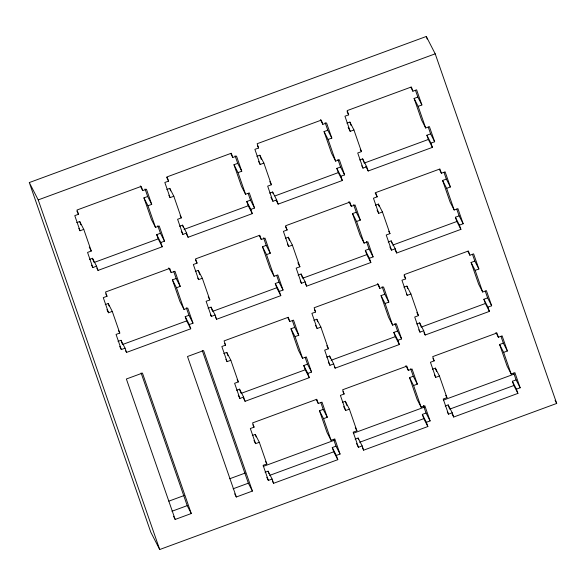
<?xml version="1.0" encoding="UTF-8"?>
<svg xmlns="http://www.w3.org/2000/svg" width="586" height="586" viewBox="0 0 586 586"><rect width="100%" height="100%" fill="white"/><g stroke="black" fill="none" stroke-linecap="round" stroke-linejoin="round"><path stroke-width="0.88" d="M29.3 182.561L426.293 36.478L435.208 53.824L556.7 403.439L159.707 549.522L150.792 532.176L29.3 182.561L38.215 199.907L159.707 549.522M38.215 199.907L435.208 53.824M410.859 87.263L412.881 91.204L416.617 89.826L421.883 104.96L418.148 106.337L414.097 98.448L417.833 97.078L421.883 104.96M151.715 204.375L147.665 196.493L143.929 197.863L147.98 205.752L151.715 204.375L146.449 189.241L142.713 190.618L141.241 186.377L77.03 210.008L78.502 214.256L74.781 215.626L80.033 230.759L83.769 229.382L91.291 251.035L87.556 252.412L92.822 267.546L96.558 266.169L98.03 270.41L162.241 246.779L160.762 242.531L156.711 234.649L160.439 233.279L164.49 241.161L160.762 242.531M241.769 171.237L237.718 163.355L233.982 164.725L238.033 172.614L241.769 171.237L236.502 156.103L232.767 157.48L231.302 153.239L167.091 176.869L168.563 181.118L164.834 182.488L170.087 197.621L173.822 196.244L181.345 217.897L177.609 219.274L182.876 234.407L186.612 233.03L188.084 237.271L252.295 213.641L250.823 209.392L246.772 201.511L250.493 200.141L254.544 208.023L250.823 209.392M331.83 138.098L327.772 130.217L324.043 131.586L328.094 139.475L331.83 138.098L326.563 122.965L322.827 124.342L321.355 120.101L257.144 143.731L258.616 147.98L254.888 149.349L260.147 164.483L263.883 163.106L271.399 184.758L267.67 186.136L272.93 201.269L276.665 199.892L278.138 204.133L342.349 180.503L340.876 176.254L336.825 168.372L340.554 167.003L344.605 174.884L340.876 176.254M412.881 91.204L411.409 86.962L347.198 110.593L348.67 114.841L344.949 116.211L350.201 131.345L353.937 129.967L361.459 151.62L357.724 152.99L362.99 168.131L366.726 166.754L368.198 170.995L432.409 147.364L430.93 143.116L426.879 135.234L430.607 133.864L434.658 141.746L430.93 143.116M256.844 156.323L259.825 155.224L263.883 163.106M346.897 123.185L349.886 122.086L353.937 129.967M76.729 222.599L79.718 221.501L83.769 229.382M166.783 189.461L169.772 188.362L173.822 196.244M414.097 98.448L421.62 120.101L425.67 127.99L429.406 126.613L434.658 141.746M143.929 197.863L151.452 219.516L155.502 227.405L159.238 226.028L164.49 241.161M233.982 164.725L241.505 186.377L245.556 194.266L249.292 192.889L254.544 208.023M324.043 131.586L331.559 153.239L335.617 161.128L339.345 159.751L344.605 174.884M269.626 193.109L272.615 192.01L276.665 199.892M359.687 159.971L362.675 158.872L366.726 166.754M89.519 259.386L92.507 258.287L96.558 266.169M179.572 226.247L182.561 225.149L186.612 233.03M93.972 262.528L158.183 238.89L162.241 246.779M184.033 229.39L248.244 205.752L252.295 213.641M274.944 195.936L338.298 172.614L342.349 180.503M364.14 163.113L428.351 139.475L432.409 147.364M439.353 169.273L441.383 173.214L445.118 171.845L450.385 186.978L446.649 188.348L442.598 180.466L446.334 179.089L450.385 186.978M180.217 286.393L176.166 278.504L172.431 279.881L176.481 287.763L180.217 286.393L174.95 271.259L171.215 272.629L169.742 268.388L105.531 292.026L107.004 296.267L103.282 297.637L108.535 312.77L112.27 311.4L119.793 333.053L116.057 334.423L121.324 349.556L125.052 348.187L126.525 352.42L190.736 328.79L189.263 324.549L185.213 316.66L188.941 315.29L192.992 323.179L189.263 324.549M270.271 253.255L266.22 245.366L262.484 246.743L266.535 254.624L270.271 253.255L265.004 238.121L261.268 239.491L259.796 235.25L195.585 258.887L197.064 263.129L193.336 264.498L198.588 279.632L202.324 278.262L209.847 299.915L206.111 301.285L211.378 316.418L215.113 315.048L216.586 319.282L280.797 295.652L279.317 291.41L275.266 283.521L278.995 282.152L283.045 290.041L279.317 291.41M360.324 220.116L356.273 212.227L352.538 213.604L356.588 221.486L360.324 220.116L355.057 204.983L351.329 206.353L349.857 202.111L285.646 225.749L287.118 229.99L283.39 231.36L288.642 246.494L292.377 245.124L299.9 266.769L296.164 268.146L301.431 283.28L305.167 281.91L306.639 286.144L370.85 262.513L369.378 258.272L365.327 250.383L369.048 249.013L373.099 256.902L369.378 258.272M441.383 173.214L439.91 168.973L375.699 192.611L377.172 196.852L373.45 198.222L378.703 213.355L382.438 211.986L389.961 233.631L386.225 235.008L391.492 250.141L395.22 248.772L396.693 253.005L460.904 229.375L459.431 225.134L455.381 217.245L459.109 215.875L463.16 223.757L459.431 225.134M285.338 238.334L288.327 237.235L292.377 245.124M375.399 205.195L378.388 204.096L382.438 211.986M105.231 304.61L108.22 303.511L112.27 311.4M195.285 271.472L198.273 270.373L202.324 278.262M442.598 180.466L450.114 202.111L454.172 210L457.908 208.631L463.16 223.757M262.484 246.743L270.007 268.388L274.058 276.277L277.793 274.907L283.045 290.041M352.538 213.604L360.06 235.25L364.111 243.139L367.847 241.769L373.099 256.902M172.431 279.881L179.946 301.526L184.004 309.415L187.732 308.046L192.992 323.179M298.127 275.12L301.116 274.021L305.167 281.91M388.181 241.981L391.17 240.883L395.22 248.772M118.013 341.396L121.002 340.298L125.052 348.187M208.074 308.258L211.063 307.159L215.113 315.048M190.736 328.79L186.685 320.901L122.474 344.539L121.002 340.298M212.528 311.4L276.746 287.763L280.797 295.652M302.588 278.262L366.799 254.624L370.85 262.513M392.642 245.124L456.853 221.486L460.904 229.375M467.855 251.284L469.884 255.225L473.62 253.855L478.879 268.989L475.151 270.358L471.093 262.477L474.828 261.107L478.879 268.989M298.772 335.265L294.721 327.384L290.986 328.753L295.036 336.635L298.772 335.265L293.505 320.132L289.77 321.502L288.297 317.26L224.086 340.898L225.559 345.139L221.838 346.509L227.09 361.643L230.825 360.273L238.348 381.925L234.612 383.295L239.879 398.429L243.615 397.059L245.08 401.3L309.291 377.662L307.818 373.421L303.768 365.539L307.496 364.162L311.547 372.051L307.818 373.421M388.826 302.127L384.775 294.245L381.039 295.615L385.09 303.497L388.826 302.127L383.559 286.994L379.823 288.363L378.351 284.122L314.14 307.76L315.62 312.001L311.891 313.371L317.143 328.504L320.879 327.135L328.402 348.787L324.666 350.157L329.933 365.29L333.668 363.921L335.141 368.162L399.352 344.524L397.879 340.283L393.821 332.401L397.55 331.024L401.6 338.913L397.879 340.283M469.884 255.225L468.412 250.984L404.201 274.622L405.673 278.863L401.945 280.233L407.204 295.366L410.933 293.996L418.455 315.649L414.72 317.019L419.986 332.152L423.722 330.782L425.194 335.024L489.405 311.386L487.933 307.145L483.882 299.263L487.603 297.886L491.661 305.775L487.933 307.145M313.84 320.344L316.828 319.253L320.879 327.135M403.893 287.206L406.882 286.115L410.933 293.996M223.786 353.483L226.775 352.391L230.825 360.273M471.093 262.477L478.615 284.129L482.666 292.011L486.402 290.641L491.661 305.775M290.986 328.753L298.501 350.406L302.559 358.288L306.295 356.918L311.547 372.051M381.039 295.615L388.562 317.268L392.613 325.149L396.348 323.78L401.6 338.913M326.629 357.13L329.618 356.032L333.668 363.921M416.683 323.992L419.671 322.893L423.722 330.782M236.568 390.269L239.557 389.17L243.615 397.059M241.029 393.411L305.24 369.781L309.291 377.662M331.09 360.273L395.301 336.642L399.352 344.524M421.144 327.135L485.355 303.504L489.405 311.386M495.946 332.511L498.378 337.243L502.114 335.866L507.381 350.999L503.645 352.376L499.594 344.487L503.33 343.118L507.381 350.999M327.274 417.276L323.216 409.394L319.48 410.764L323.538 418.653L327.274 417.276L322.007 402.143L318.271 403.52L316.799 399.278L252.588 422.909L254.06 427.15L250.332 428.527L255.591 443.661L259.327 442.284L266.842 463.936L263.107 465.306L268.373 480.439L272.109 479.07L273.581 483.311L337.792 459.673L336.32 455.432L332.269 447.55L335.99 446.18L340.048 454.062L336.32 455.432M417.327 384.138L413.277 376.256L409.541 377.626L413.591 385.515L417.327 384.138L412.061 369.004L408.325 370.381L406.852 366.14L342.642 389.771L344.114 394.012L340.393 395.389L345.645 410.522L349.381 409.145L356.903 430.798L353.168 432.168L358.434 447.301L362.17 445.931L363.635 450.173L427.853 426.535L426.374 422.294L422.323 414.412L426.051 413.042L430.102 420.924L426.374 422.294M498.378 337.243L496.906 333.002L432.695 356.632L434.175 360.873L430.446 362.251L435.698 377.384L439.434 376.007L446.957 397.66L443.221 399.029L448.488 414.163L452.224 412.793L453.696 417.034L517.907 393.396L516.434 389.155L512.376 381.274L516.105 379.904L520.156 387.786L516.434 389.155M342.341 402.362L345.33 401.263L349.381 409.145M432.395 369.224L435.383 368.125L439.434 376.007M252.28 435.501L255.269 434.402L259.327 442.284M499.594 344.487L507.117 366.14L511.168 374.022L514.904 372.652L520.156 387.786M319.48 410.764L327.003 432.417L331.053 440.298L334.789 438.929L340.048 454.062M409.541 377.626L417.064 399.278L421.114 407.16L424.85 405.79L430.102 420.924M168.834 501.155L184.282 495.47M229.771 478.733L245.219 473.048M263.246 466.419L334.481 440.203M353.365 433.252L424.601 407.043M443.485 400.092L513.863 374.198M355.123 439.148L358.112 438.05L362.17 445.931M445.184 406.01L448.173 404.911L452.224 412.793M265.07 472.287L268.058 471.188L272.109 479.07M171.969 511.256L187.212 505.645L191.263 513.534L175.177 519.452L173.551 516.295M233.111 488.797L248.347 483.186L252.405 491.075L236.319 496.994L234.693 493.837M269.531 475.429L333.742 451.791L337.792 459.673M359.584 442.291L423.795 418.653L427.853 426.535M449.645 409.153L513.856 385.515L517.907 393.396M555.081 400.282L556.7 403.439M347.051 111.684L348.67 114.841M360.244 149.254L361.459 151.62M348.179 127.396L350.201 131.345M365.767 166.263L368.198 170.995M361.774 165.765L362.99 168.131M375.15 192.911L377.172 196.852M388.745 231.272L389.961 233.631M377.084 210.198L378.703 213.355M395.074 249.856L396.693 253.005M389.866 246.984L391.492 250.141M404.054 275.713L405.673 278.863M320.396 119.61L322.827 124.342M416.836 312.492L418.455 315.649M406.391 293.791L407.204 295.366M423.978 332.658L425.194 335.024M418.77 329.786L419.986 332.152M432.959 358.507L434.175 360.873M348.897 201.621L351.329 206.353M445.741 395.294L446.957 397.66M434.482 375.018L435.698 377.384M452.077 413.877L453.696 417.034M447.272 411.797L448.488 414.163M377.391 283.631L379.823 288.363M405.893 365.649L408.325 370.381M257.401 145.614L258.616 147.98M269.78 181.609L271.399 184.758M258.521 161.326L260.147 164.483M276.116 200.192L278.138 204.133M270.908 197.321L272.93 201.269M285.499 226.833L287.118 229.99M297.878 262.828L299.9 266.769M287.433 244.128L288.642 246.494M305.423 283.785L306.639 286.144M300.215 280.914L301.431 283.28M314.404 309.635L315.62 312.001M230.745 153.539L232.767 157.48M326.783 345.63L328.402 348.787M315.524 325.355L317.143 328.504M334.328 366.58L335.141 368.162M328.314 362.141L329.933 365.29M342.898 391.653L344.114 394.012M259.246 235.55L261.268 239.491M355.277 427.648L356.903 430.798M343.616 406.574L345.645 410.522M362.426 447.807L363.635 450.173M356.405 443.36L358.434 447.301M287.741 317.561L289.77 321.502M316.242 399.571L318.271 403.52M166.534 177.17L168.563 181.118M180.129 215.531L181.345 217.897M168.871 195.255L170.087 197.621M186.465 234.122L188.084 237.271M181.257 231.25L182.876 234.407M195.438 259.972L197.064 263.129M208.228 296.758L209.847 299.915M197.782 278.057L198.588 279.632M215.37 316.923L216.586 319.282M210.564 314.843L211.378 316.418M224.753 343.564L225.559 345.139M140.281 185.887L142.713 190.618M237.132 379.56L238.348 381.925M225.874 359.277L227.09 361.643M243.461 398.143L245.08 401.3M238.253 395.279L239.879 398.429M252.844 424.791L254.06 427.15M168.783 267.897L171.215 272.629M265.626 461.57L266.842 463.936M253.965 440.504L255.591 443.661M272.365 480.945L273.581 483.311M266.755 477.29L268.373 480.439M76.883 211.099L78.502 214.256M89.262 247.094L91.291 251.035M78.817 228.394L80.033 230.759M96.815 268.044L98.03 270.41M91.606 265.18L92.822 267.546M105.788 293.901L107.004 296.267M118.577 330.687L119.793 333.053M106.916 309.613L108.535 312.77M125.719 350.846L126.525 352.42M119.698 346.399L121.324 349.556M426.293 36.478L427.194 39.064M415.489 90.354L417.833 97.078M443.99 172.365L446.334 179.089M485.274 291.161L487.603 297.886M513.768 373.172L516.105 379.904M428.271 127.14L430.607 133.864M456.772 209.151L459.109 215.875M472.492 254.375L474.828 261.107M500.986 336.393L503.33 343.118M418.148 106.337L425.67 127.99M446.649 188.348L454.172 210M475.151 270.358L482.666 292.011M503.645 352.376L511.168 374.022M426.879 135.234L428.351 139.475M455.381 217.245L456.853 221.486M483.882 299.263L485.355 303.504M512.376 381.274L513.856 385.515M391.17 240.883L392.056 243.424M406.882 286.115L407.753 288.612M419.671 322.893L420.851 326.292M435.383 368.125L436.541 371.458M448.173 404.911L449.345 408.303M349.886 122.086L351.043 125.419M362.675 158.872L363.847 162.263M378.388 204.096L379.252 206.594M325.142 122.65L327.772 130.217M353.644 204.66L356.273 212.227M366.426 241.447L369.048 249.013M394.92 323.457L397.55 331.024M423.422 405.475L426.051 413.042M337.924 159.436L340.554 167.003M382.138 286.679L384.775 294.245M410.64 368.689L413.277 376.256M328.094 139.475L335.617 161.128M356.588 221.486L364.111 243.139M385.09 303.497L392.613 325.149M413.591 385.515L421.114 407.16M336.825 168.372L338.298 172.614M365.327 250.383L366.799 254.624M393.821 332.401L395.301 336.642M422.323 414.412L423.795 418.653M259.825 155.224L261.275 159.385M288.327 237.235L289.484 240.568M301.116 274.021L302.295 277.412M316.828 319.253L317.693 321.751M329.618 356.032L330.497 358.581M345.33 401.263L346.773 405.424M358.112 438.05L358.705 439.742M272.615 192.01L273.208 193.702M235.089 155.788L237.718 163.355M263.583 237.799L266.22 245.366M276.658 275.427L278.995 282.152M292.377 320.652L294.721 327.384M305.16 357.438L307.496 364.162M333.661 439.449L335.99 446.18M248.156 193.417L250.493 200.141M320.879 402.67L323.216 409.394M238.033 172.614L245.556 194.266M266.535 254.624L274.058 276.277M295.036 336.635L302.559 358.288M323.538 418.653L331.053 440.298M246.772 201.511L248.244 205.752M275.266 283.521L276.746 287.763M303.768 365.539L305.24 369.781M332.269 447.55L333.742 451.791M169.772 188.362L170.643 190.86M198.273 270.373L199.716 274.541M211.063 307.159L212.235 310.551M226.775 352.391L227.932 355.717M239.557 389.17L240.736 392.569M255.269 434.402L256.141 436.9M268.058 471.188L268.945 473.73M182.561 225.149L183.44 227.69M252.405 491.075L203.584 350.589L187.498 356.508L236.319 496.994M202.229 350.457L248.347 483.186M145.028 188.926L147.665 196.493M157.81 225.713L160.439 233.279M173.822 271.779L176.166 278.504M186.311 307.723L188.941 315.29M147.98 205.752L155.502 227.405M176.481 287.763L184.004 309.415M156.711 234.649L158.183 238.89M185.213 316.66L186.685 320.901M191.263 513.534L142.457 373.084L126.371 379.003L175.177 519.452M141.101 372.952L187.212 505.645M79.718 221.501L80.875 224.834M92.507 258.287L93.679 261.678M108.22 303.511L109.084 306.009"/></g></svg>
